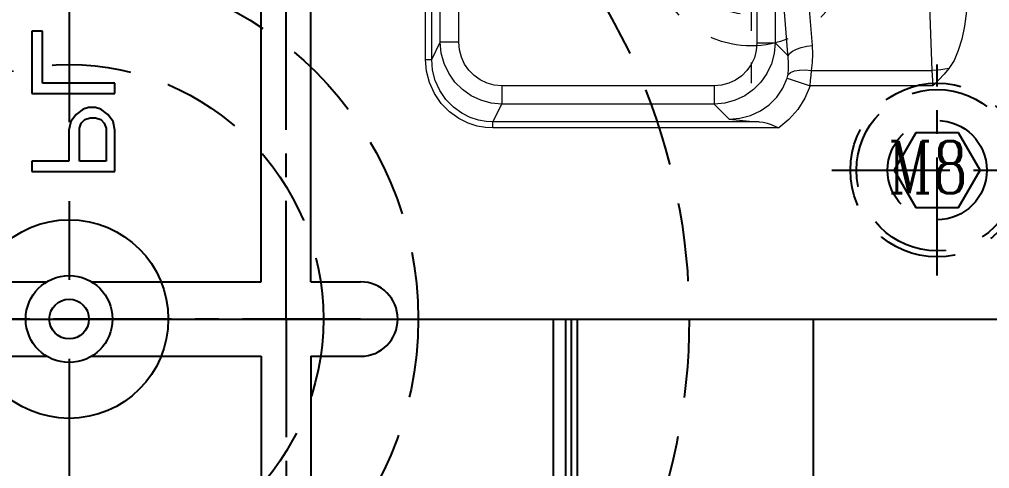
# Model space of a CAD drawing. Header units: inches. Extents: x 169168 to 170394, y -54081 to -53214.
# Drawn here: x 170127.2 to 170205.4, y -53470.5 to -53434.4 of the extents above; entities that cross this region are included whole.
import ezdxf

# ---------------------------------------------------------------- set-up
doc = ezdxf.new("R2010")
doc.units = ezdxf.units.IN
doc.header["$LTSCALE"] = 2
doc.header["$MEASUREMENT"] = 0
doc.header["$PDMODE"] = 3
doc.header["$PDSIZE"] = 0.3125
doc.linetypes.add('CENTER', pattern=[50.8, 31.75, -6.35, 6.35, -6.35])
doc.linetypes.add('HIDDEN', pattern=[9.525, 6.35, -3.175])
doc.layers.get('0').update_dxf_attribs({"linetype": 'CONTINUOUS'})
doc.layers.get('Defpoints').update_dxf_attribs({"linetype": 'CONTINUOUS'})
for name, color, linetype in [('CAV-COR', 1, 'CONTINUOUS'), ('Layer3', 3, 'CONTINUOUS'), ('Ru', 8, 'CONTINUOUS'), ('SCREW', 52, 'HIDDEN')]:
    doc.layers.add(name, color=color, linetype=linetype)
for name, color, linetype, lineweight in [('dim', 3, 'CONTINUOUS', 15), ('WR', 122, 'HIDDEN', 18), ('枕位', 75, 'CONTINUOUS', 15)]:
    doc.layers.add(name, color=color, linetype=linetype, lineweight=lineweight)
doc.styles.add('ROMANC', font='romanc', dxfattribs={"width": 0.6, "height": 1})
doc.styles.get("Standard").update_dxf_attribs({"font": 'txt.shx', "width": 0.67})
doc.dimstyles.new('2.00', dxfattribs={"dimtxt": 4.5, "dimasz": 3, "dimexe": 0.666, "dimexo": 0.626, "dimgap": 1, "dimtad": 0, "dimzin": 0, "dimdsep": 46, "dimtxsty": 'Standard', "dimcen": 0.09, "dimclrd": 3, "dimclre": 3, "dimclrt": 7, "dimazin": 0, "dimtfac": 1, "dimtofl": 0, "dimtmove": 0, "dimatfit": 0, "dimfxl": 0, "dimtolj": 1, "dimtzin": 0, "dimarcsym": 0})

# ---------------------------------------------------------------- blocks, each defined once
blk = doc.blocks.new('*D36950')
at = {"layer": 'Defpoints', "color": 0}
for p in [(170281.195, -53458.499), (170297.491, -53458.499), (170180.015, -53598.499)]:
    blk.add_point(p, dxfattribs=at)
at = {"layer": 'dim', "color": 3, "linetype": 'ByBlock', "lineweight": -2}
for p, q in [((170281.821, -53458.499), (170298.157, -53458.499)), ((170297.491, -53461.499), (170297.491, -53521.217)), ((170297.491, -53595.499), (170297.491, -53535.78)), ((170180.641, -53598.499), (170298.157, -53598.499))]:
    blk.add_line(p, q, dxfattribs=at)
at = {"layer": 'dim', "color": 3, "linetype": 'ByBlock'}
for points in [[(170297.991, -53461.499), (170296.991, -53461.499), (170297.491, -53458.499)], [(170296.991, -53595.499), (170297.991, -53595.499), (170297.491, -53598.499)]]:
    blk.add_solid(points, dxfattribs=at)
at = {"layer": 'dim', "color": 7, "linetype": 'ByBlock', "insert": (170297.491, -53528.499), "char_height": 4.5, "attachment_point": 5, "rotation": 90}
blk.add_mtext('\\A1;140.00', dxfattribs=at)
blk = doc.blocks.new('20160723.115749')
at = {"layer": 'SCREW', "linetype": 'CENTER', "ltscale": 0.15}
for p, q in [((0, -8.5), (0, 8.5)), ((-8.5, 0), (8.5, 0))]:
    blk.add_line(p, q, dxfattribs=at)
at = {"layer": 'SCREW', "ltscale": 0.5}
blk.add_lwpolyline([(-1.732, 3), (-3.464, 0), (-1.732, -3), (1.732, -3), (3.464, 0), (1.732, 3)], close=True, dxfattribs=at)
for radius in [7, 6.5, 4]:
    blk.add_circle((0, 0), radius, dxfattribs=at)
at = {"layer": 'Layer3', "style": 'ROMANC', "width": 0.8}
blk.add_text('M8', height=4.1865, dxfattribs=at).set_placement((-3.976, -1.858))
blk = doc.blocks.new('20140913.083227')
at = {"layer": 'WR', "linetype": 'CENTER', "ltscale": 0.2}
for p, q in [((0, 11), (0, -11)), ((-11, 0), (11, 0))]:
    blk.add_line(p, q, dxfattribs=at)
at = {"layer": 'WR', "linetype": 'HIDDEN', "ltscale": 0.5}
for radius in [8, 5.5, 4]:
    blk.add_circle((0, 0), radius, dxfattribs=at)

msp = doc.modelspace()

# ---------------------------------------------------------------- linework, layer by layer
at = {"linetype": 'CENTER', "ltscale": 0.5}
for p, q in [((170131.195, -53258.499), (170131.195, -53658.499)), ((169981.195, -53458.499), (170281.195, -53458.499))]:
    msp.add_line(p, q, dxfattribs=at)
at = {"color": 8, "linetype": 'HIDDEN', "ltscale": 0.5}
for radius in [50, 28.15, 20.5]:
    msp.add_circle((170131.195, -53458.499), radius, dxfattribs=at)
msp.add_circle((170131.195, -53458.499), 8)
at = {"linetype": 'Continuous'}
msp.add_circle((170131.195, -53458.499), 1.6, dxfattribs=at)
at = {"layer": 'CAV-COR', "linetype": 'ByBlock'}
for p, q in [((170129.042, -53435.317), (170128.187, -53435.317)), ((170128.187, -53435.317), (170128.187, -53440.34)), ((170129.042, -53439.503), (170129.042, -53435.317)), ((170134.885, -53439.503), (170129.042, -53439.503)), ((170134.885, -53440.34), (170134.885, -53439.503)), ((170128.187, -53440.34), (170134.885, -53440.34)), ((170131.75, -53442.015), (170131.322, -53442.573)), ((170132.32, -53441.596), (170131.75, -53442.015)), ((170132.747, -53441.457), (170132.32, -53441.596)), ((170133.317, -53441.457), (170132.747, -53441.457)), ((170133.745, -53441.596), (170133.317, -53441.457)), ((170134.315, -53442.015), (170133.745, -53441.596)), ((170134.742, -53442.573), (170134.315, -53442.015)), ((170131.322, -53442.573), (170131.18, -53443.27)), ((170132.035, -53443.131), (170132.177, -53442.712)), ((170132.177, -53442.712), (170132.462, -53442.433)), ((170132.462, -53442.433), (170132.89, -53442.294)), ((170132.89, -53442.294), (170133.317, -53442.294)), ((170133.317, -53442.294), (170133.745, -53442.433)), ((170133.745, -53442.433), (170134.03, -53442.712)), ((170134.03, -53442.712), (170134.172, -53443.131)), ((170134.885, -53443.27), (170134.742, -53442.573)), ((170131.18, -53443.27), (170131.18, -53445.782)), ((170132.035, -53445.782), (170132.035, -53443.131)), ((170134.172, -53443.131), (170134.172, -53445.782)), ((170134.885, -53446.619), (170134.885, -53443.27)), ((170131.18, -53445.782), (170128.187, -53445.782)), ((170128.187, -53445.782), (170128.187, -53446.619)), ((170134.172, -53445.782), (170132.035, -53445.782)), ((170128.187, -53446.619), (170134.885, -53446.619)), ((170044.195, -53458.499), (170218.195, -53458.499)), ((170170.246, -53473.456), (170170.246, -53458.499)), ((170171.245, -53473.456), (170171.245, -53458.499)), ((170171.695, -53473.006), (170171.695, -53458.499)), ((170172.194, -53473.006), (170172.194, -53458.499)), ((170191.195, -53458.499), (170191.195, -53590.499))]:
    msp.add_line(p, q, dxfattribs=at)
at = {"layer": 'Ru', "ltscale": 0.5}
for p, q in [((170146.695, -53455.499), (170146.695, -53423.274)), ((170150.695, -53455.499), (170150.695, -53423.274)), ((170115.695, -53455.499), (170129.393, -53455.499)), ((170132.998, -53455.499), (170146.695, -53455.499)), ((170150.695, -53455.499), (170154.695, -53455.499)), ((170115.695, -53461.499), (170129.393, -53461.499)), ((170132.998, -53461.499), (170146.695, -53461.499)), ((170146.695, -53461.499), (170146.695, -53488.017)), ((170150.695, -53461.499), (170150.695, -53488.017)), ((170150.695, -53461.499), (170154.695, -53461.499))]:
    msp.add_line(p, q, dxfattribs=at)
at = {"layer": 'Ru', "linetype": 'CENTER', "ltscale": 0.15}
for p, q in [((170148.695, -53458.499), (170148.695, -53423.274)), ((170154.695, -53458.499), (170109.195, -53458.499)), ((170148.695, -53458.499), (170148.695, -53488.017))]:
    msp.add_line(p, q, dxfattribs=at)
at = {"layer": 'Ru', "ltscale": 0.5}
msp.add_circle((170131.195, -53458.499), 3.5, dxfattribs=at)
msp.add_arc((170154.695, -53458.499), 3, 270, 90, dxfattribs=at)
at = {"layer": '枕位', "linetype": 'ByBlock', "ltscale": 0.3}
for p, q in [((170191.14, -53436.465), (170189.651, -53417.746)), ((170200.805, -53438.478), (170200.218, -53423.612)), ((170186.659, -53424.293), (170186.659, -53436.254)), ((170188.137, -53424.293), (170188.137, -53436.254)), ((170159.936, -53437.598), (170159.936, -53431.634)), ((170160.434, -53437.598), (170160.434, -53431.634)), ((170161.128, -53436.201), (170161.128, -53431.634)), ((170162.622, -53436.201), (170162.622, -53431.634)), ((170160.434, -53437.598), (170161.128, -53436.201)), ((170162.622, -53436.201), (170161.128, -53436.201)), ((170186.659, -53436.254), (170188.137, -53436.254)), ((170188.137, -53436.254), (170189.171, -53437.288)), ((170159.936, -53437.598), (170160.434, -53437.598)), ((170191.052, -53438.478), (170200.805, -53438.478)), ((170183.213, -53439.701), (170166.082, -53439.701)), ((170166.082, -53439.701), (170166.082, -53441.178)), ((170183.213, -53439.701), (170183.213, -53441.178)), ((170189.098, -53439.085), (170190.947, -53439.712)), ((170200.852, -53439.712), (170190.947, -53439.712)), ((170165.374, -53442.606), (170166.082, -53441.178)), ((170183.213, -53441.178), (170166.082, -53441.178)), ((170183.213, -53441.178), (170184.422, -53442.388)), ((170186.851, -53442.606), (170165.374, -53442.606)), ((170165.374, -53443.099), (170165.374, -53442.606)), ((170188.421, -53443.099), (170165.374, -53443.099))]:
    msp.add_line(p, q, dxfattribs=at)
for points in [[(170189.167, -53438.785), (170189.208, -53438.301), (170189.21, -53437.801), (170188.137, -53424.293)], [(170203.601, -53432.352), (170203.548, -53433.695), (170203.405, -53434.892), (170203.187, -53435.95), (170202.902, -53436.875), (170202.553, -53437.663), (170202.138, -53438.306)], [(170166.082, -53441.178), (170165.223, -53441.1), (170164.392, -53440.874), (170163.612, -53440.508), (170162.907, -53440.013), (170162.298, -53439.403), (170161.802, -53438.695), (170161.434, -53437.909), (170161.207, -53437.07), (170161.128, -53436.201)], [(170166.082, -53439.701), (170165.481, -53439.648), (170164.898, -53439.492), (170164.352, -53439.236), (170163.858, -53438.888), (170163.432, -53438.459), (170163.087, -53437.96), (170162.831, -53437.406), (170162.675, -53436.813), (170162.622, -53436.201)], [(170186.659, -53436.254), (170186.607, -53436.859), (170186.453, -53437.442), (170186.2, -53437.987), (170185.858, -53438.477), (170185.436, -53438.899), (170184.946, -53439.241), (170184.401, -53439.494), (170183.817, -53439.649), (170183.213, -53439.701)], [(170188.137, -53436.254), (170188.055, -53437.113), (170187.828, -53437.941), (170187.464, -53438.714), (170186.974, -53439.412), (170186.371, -53440.015), (170185.673, -53440.505), (170184.899, -53440.87), (170184.071, -53441.096), (170183.213, -53441.178)], [(170189.171, -53437.288), (170189.298, -53437.094), (170189.528, -53436.91), (170189.846, -53436.748), (170190.236, -53436.615), (170190.675, -53436.519), (170191.14, -53436.465)], [(170191.052, -53438.478), (170191.136, -53437.828), (170191.167, -53437.154), (170191.14, -53436.465)], [(170165.374, -53443.099), (170164.775, -53443.066), (170164.097, -53442.947), (170163.365, -53442.714), (170162.61, -53442.342), (170161.872, -53441.815), (170161.201, -53441.136), (170160.649, -53440.333), (170160.249, -53439.446), (170160.012, -53438.519), (170159.936, -53437.598)], [(170165.374, -53442.606), (170164.829, -53442.577), (170164.212, -53442.469), (170163.546, -53442.258), (170162.86, -53441.92), (170162.19, -53441.441), (170161.58, -53440.823), (170161.08, -53440.092), (170160.717, -53439.285), (170160.502, -53438.44), (170160.434, -53437.598)], [(170189.098, -53439.085), (170189.128, -53438.983), (170189.151, -53438.882), (170189.167, -53438.785)], [(170189.167, -53438.785), (170189.375, -53438.626), (170189.691, -53438.51), (170190.093, -53438.444), (170190.557, -53438.433), (170191.052, -53438.478)], [(170190.947, -53439.712), (170190.991, -53439.289), (170191.026, -53438.875), (170191.052, -53438.478)], [(170202.138, -53438.306), (170201.49, -53438.423), (170200.805, -53438.478)], [(170200.852, -53439.712), (170200.846, -53439.29), (170200.831, -53438.875), (170200.805, -53438.478)], [(170202.138, -53438.306), (170201.748, -53438.77), (170201.317, -53439.237), (170200.852, -53439.712)], [(170184.422, -53442.388), (170185.295, -53442.323), (170186.151, -53442.103), (170186.951, -53441.735), (170187.661, -53441.233), (170188.263, -53440.617), (170188.748, -53439.895), (170189.098, -53439.085)], [(170190.947, -53439.712), (170190.523, -53440.701), (170189.951, -53441.609), (170189.245, -53442.414), (170188.421, -53443.099)], [(170184.422, -53442.388), (170185.261, -53442.474), (170186.069, -53442.548), (170186.851, -53442.606)], [(170186.851, -53442.606), (170187.169, -53442.643), (170187.483, -53442.714), (170187.796, -53442.819), (170188.109, -53442.95), (170188.421, -53443.099)]]:
    msp.add_lwpolyline(points, dxfattribs=at)

# ---------------------------------------------------------------- block references
at = {"layer": 'SCREW', "linetype": 'ByBlock'}
msp.add_blockref('20160723.115749', (170201.195, -53446.499), dxfattribs=at)
at = {"layer": 'WR', "linetype": 'ByBlock'}
msp.add_blockref('20140913.083227', (170186.195, -53428.499), dxfattribs=at)

# ---------------------------------------------------------------- dimensions: what is measured, and where the dimension line sits
at = {"layer": 'dim', "linetype": 'ByBlock'}
dim = msp.add_linear_dim(base=(170297.491, -53458.499), p1=(170180.015, -53598.499), p2=(170281.195, -53458.499), angle=90, dimstyle='2.00', dxfattribs=at)
dim.commit()
dim.dimension.update_dxf_attribs({"geometry": '*D36950', "text_midpoint": (170297.491, -53528.499)})

doc.saveas('drawing.dxf')
